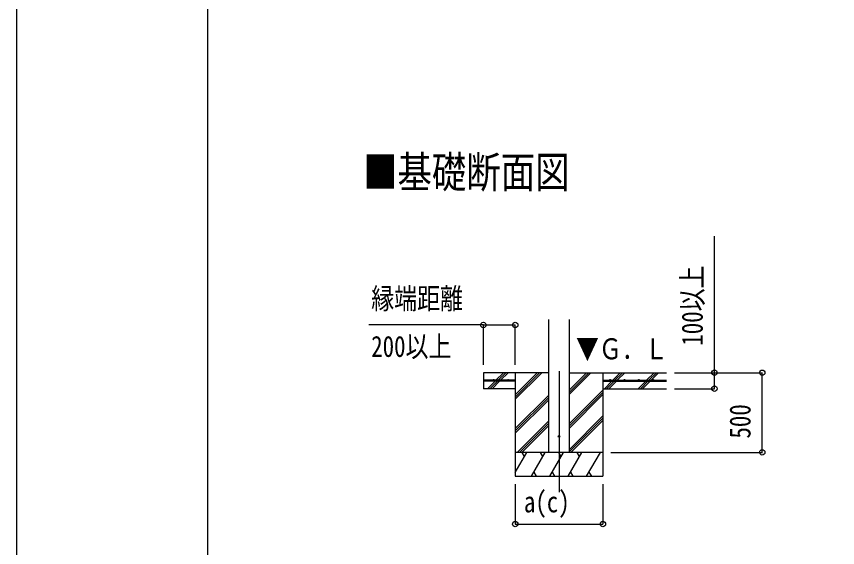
# Model space of a CAD drawing. Units: millimetres, scale not verified. Extents: x -16820 to 16820, y -11880 to 11880.
# Drawn here: x -16820 to -11667, y -6284 to -2949 of the extents above; entities that cross this region are included whole.
import ezdxf
from ezdxf.enums import TextEntityAlignment as Align

# ---------------------------------------------------------------- set-up
doc = ezdxf.new("R2010")
doc.units = ezdxf.units.MM
doc.header["$LTSCALE"] = 50
for name, color, linetype in [('0-2_USER1', 3, 'Continuous'), ('0-3_YKK_12', 2, 'Continuous'), ('0-4_YKK_13', 4, 'Continuous'), ('0-5_YKK_A1', 4, 'Continuous'), ('0-6_YKK_D', 6, 'Continuous'), ('0-7_YKK_ZWAK', 7, 'Continuous')]:
    doc.layers.add(name, color=color, linetype=linetype)
doc.styles.add('ＭＳ ゴシック', font='')
doc.styles.get('ＭＳ ゴシック').set_extended_font_data('MS Gothic')

msp = doc.modelspace()

# ---------------------------------------------------------------- linework, layer by layer
at = {"layer": '0-3_YKK_12'}
msp.add_line((-13414.92, -5176.79), (-13414.92, -5936), dxfattribs=at)
at = {"layer": '0-4_YKK_13'}
msp.add_circle((-13414.92, -5586), 5, dxfattribs=at)
at = {"layer": '0-5_YKK_A1'}
for p, q in [((-13479.92, -5686), (-13479.92, -4850.65)), ((-13349.92, -5686), (-13349.92, -4850.65)), ((-13479.92, -5186), (-13889.92, -5186)), ((-13889.92, -5186), (-13889.92, -5286)), ((-13810.96, -5233.5), (-13763.46, -5186)), ((-13796.81, -5233.5), (-13749.31, -5186)), ((-13782.67, -5233.5), (-13735.17, -5186)), ((-13689.92, -5186), (-13689.92, -5836)), ((-13689.92, -5352.88), (-13523.04, -5186)), ((-13689.92, -5338.74), (-13537.18, -5186)), ((-13689.92, -5324.6), (-13551.32, -5186)), ((-13349.92, -5321.25), (-13214.67, -5186)), ((-13349.92, -5307.11), (-13228.81, -5186)), ((-13349.92, -5292.96), (-13242.96, -5186)), ((-13349.92, -5186), (-12739.92, -5186)), ((-13139.92, -5186), (-13139.92, -5836)), ((-13078.32, -5233.5), (-13030.82, -5186)), ((-13064.18, -5233.5), (-13016.68, -5186)), ((-13050.04, -5233.5), (-13002.54, -5186)), ((-12866.19, -5233.5), (-12818.69, -5186)), ((-12852.05, -5233.5), (-12804.55, -5186)), ((-12837.91, -5233.5), (-12790.41, -5186)), ((-13689.92, -5233.5), (-13889.92, -5233.5)), ((-13689.92, -5238.5), (-13889.92, -5238.5)), ((-13862.05, -5284.6), (-13815.96, -5238.5)), ((-13849.31, -5286), (-13801.81, -5238.5)), ((-13835.17, -5286), (-13787.67, -5238.5)), ((-13689.92, -5233.5), (-13689.92, -5238.5)), ((-13139.92, -5233.5), (-12739.92, -5233.5)), ((-13139.92, -5233.5), (-13139.92, -5238.5)), ((-13139.92, -5238.5), (-12739.92, -5238.5)), ((-13130.82, -5286), (-13083.32, -5238.5)), ((-13116.68, -5286), (-13069.18, -5238.5)), ((-13102.54, -5286), (-13055.04, -5238.5)), ((-12918.69, -5286), (-12871.19, -5238.5)), ((-12904.55, -5286), (-12857.05, -5238.5)), ((-12890.41, -5286), (-12842.91, -5238.5)), ((-13689.92, -5286), (-13889.92, -5286)), ((-13349.92, -5505.09), (-13139.92, -5295.1)), ((-13139.92, -5286), (-12739.92, -5286)), ((-13689.92, -5536.73), (-13479.92, -5326.73)), ((-13689.92, -5550.87), (-13479.92, -5340.87)), ((-13689.92, -5565.01), (-13479.92, -5355.01)), ((-13349.92, -5519.24), (-13139.92, -5309.24)), ((-13349.92, -5533.38), (-13139.92, -5323.38)), ((-13349.92, -5667.22), (-13139.92, -5457.23)), ((-13677.06, -5686), (-13479.92, -5488.86)), ((-13662.92, -5686), (-13479.92, -5503)), ((-13349.92, -5681.37), (-13139.92, -5471.37)), ((-13340.41, -5686), (-13139.92, -5485.51)), ((-13648.78, -5686), (-13479.92, -5517.14)), ((-13139.92, -5686), (-13689.92, -5686)), ((-13689.92, -5811.45), (-13617.49, -5686)), ((-13632.49, -5711.98), (-13647.49, -5686)), ((-13588.62, -5836), (-13502.02, -5686)), ((-13517.02, -5711.98), (-13532.02, -5686)), ((-13473.15, -5836), (-13386.55, -5686)), ((-13401.55, -5711.98), (-13416.55, -5686)), ((-13357.68, -5836), (-13271.08, -5686)), ((-13286.08, -5711.98), (-13301.08, -5686)), ((-13242.21, -5836), (-13155.61, -5686)), ((-13185.61, -5686), (-13185.61, -5686)), ((-13573.63, -5810.02), (-13558.63, -5836)), ((-13458.16, -5810.02), (-13443.16, -5836)), ((-13342.68, -5810.02), (-13327.69, -5836)), ((-13227.22, -5810.02), (-13212.22, -5836)), ((-13689.92, -5836), (-13139.92, -5836))]:
    msp.add_line(p, q, dxfattribs=at)
for centre in [(-13824.92, -5231), (-13734.92, -5231), (-13094.92, -5231), (-13004.92, -5231), (-12914.92, -5231), (-12824.92, -5231)]:
    msp.add_circle(centre, 2.5, dxfattribs=at)
at = {"layer": '0-6_YKK_D'}
for p, q in [((-13889.92, -4886), (-14607.73, -4886)), ((-13889.92, -5136), (-13889.92, -4885)), ((-13889.92, -4886), (-13689.92, -4886)), ((-13689.92, -5136), (-13689.92, -4885)), ((-12689.92, -5186), (-12138.92, -5186)), ((-12689.92, -5186), (-12438.92, -5186)), ((-12139.92, -5686), (-12139.92, -5186)), ((-12689.92, -5286), (-12438.92, -5286)), ((-13089.92, -5686), (-12138.92, -5686)), ((-13689.92, -5886), (-13689.92, -6137)), ((-13139.92, -5886), (-13139.92, -6137)), ((-13689.92, -6136), (-13139.92, -6136))]:
    msp.add_line(p, q, dxfattribs=at)
msp.add_lwpolyline([(-12439.92, -5286), (-12439.92, -5186), (-12439.92, -4329.2)], dxfattribs=at)
for centre in [(-13889.92, -4886), (-13689.92, -4886), (-12439.92, -5186), (-12139.92, -5186), (-12439.92, -5286), (-12139.92, -5686), (-13689.92, -6136), (-13139.92, -6136)]:
    msp.add_circle(centre, 17, dxfattribs=at)
at = {"layer": '0-7_YKK_ZWAK'}
msp.add_line((-15619.92, -10100), (-15619.92, 11100), dxfattribs=at)
msp.add_lwpolyline([(-16820, -11880), (16820, -11880), (16820, 11880), (-16820, 11880)], close=True, dxfattribs=at)

# ---------------------------------------------------------------- texts
at = {"layer": '0-2_USER1', "style": 'ＭＳ ゴシック', "width": 0.8}
msp.add_text('■基礎断面図', height=197.9, dxfattribs=at).set_placement((-14644.76, -4084.54), align=Align.BOTTOM_LEFT)
at = {"layer": '0-5_YKK_A1', "style": 'ＭＳ ゴシック', "width": 0.8}
msp.add_text('▼Ｇ．Ｌ', height=132, dxfattribs=at).set_placement((-13308.96, -5141.11), align=Align.BOTTOM_LEFT)
at = {"layer": '0-6_YKK_D', "style": 'ＭＳ ゴシック', "width": 0.8}
for s, p in [('100以上', (-12473.92, -5016)), ('500', (-12173.92, -5599.2))]:
    msp.add_text(s, height=132, rotation=90, dxfattribs=at).set_placement(p, align=Align.BOTTOM_LEFT)
for s, p in [('縁端距離', (-14593.82, -4826)), ('200以上', (-14593.82, -5126)), ('a(c)', (-13635.72, -6102))]:
    msp.add_text(s, height=132, dxfattribs=at).set_placement(p, align=Align.BOTTOM_LEFT)

doc.saveas('drawing.dxf')
